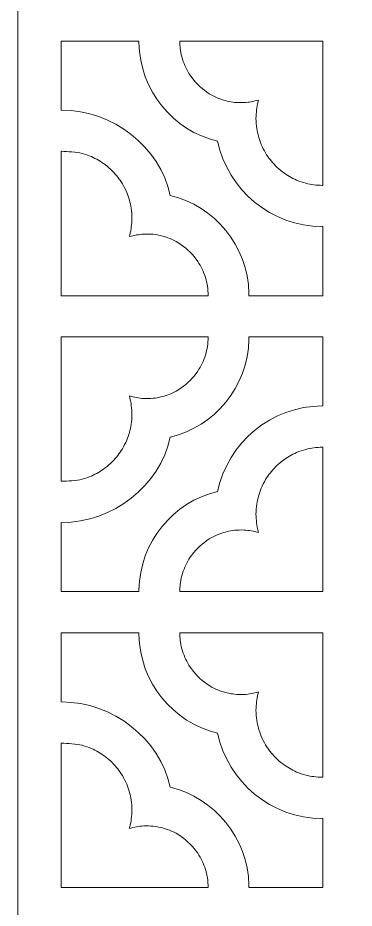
# Model space of a CAD drawing. Header units: centimetres. Extents: x -20.1 to -10.4, y -9.5 to 9.5.
# Drawn here: x -20.102 to -18.445, y 0.616 to 4.998 of the extents above; entities that cross this region are included whole.
import ezdxf

# ---------------------------------------------------------------- set-up
doc = ezdxf.new("R2010")
doc.units = ezdxf.units.CM
doc.header["$MEASUREMENT"] = 0
doc.layers.add('layer 1', color=7, linetype='Continuous')

msp = doc.modelspace()

# ---------------------------------------------------------------- linework, layer by layer
at = {"layer": 'layer 1', "color": 250, "lineweight": 9}
for points, knots in [([(-20.10224, 9.5), (-20.10224, 9.5), (-15.43014, 9.5), (-15.43014, 9.5), (-15.43014, 9.5), (-15.43014, 9.5), (-15.43014, -9.5), (-15.43014, -9.5), (-15.43014, -9.5), (-15.43014, -9.5), (-20.10224, -9.5), (-20.10224, -9.5), (-20.10224, -9.5), (-20.10224, -9.5), (-20.10224, 9.5), (-20.10224, 9.5)], [0, 0, 0, 0, 0.2, 0.2, 0.2, 0.2, 0.4, 0.4, 0.4, 0.4, 0.6, 0.6, 0.6, 0.6, 1, 1, 1, 1]), ([(-18.96352, 3.63053), (-18.96352, 3.63053), (-18.96352, 3.63053), (-18.96352, 3.63053), (-18.96352, 3.63053), (-18.96352, 3.63053), (-18.60055, 3.63053), (-18.60055, 3.63053), (-18.60055, 3.63053), (-18.60055, 3.63053), (-18.60055, 3.97035), (-18.60055, 3.97035), (-18.60055, 3.97035), (-18.6018, 3.97033), (-18.60264, 3.97033), (-18.60279, 3.97033), (-18.60279, 3.97033), (-18.855, 3.97033), (-19.06679, 4.15092), (-19.11817, 4.3907), (-19.11817, 4.3907), (-19.33706, 4.4427), (-19.50155, 4.64011), (-19.5057, 4.87588), (-19.5057, 4.87588), (-19.5057, 4.87702), (-19.50574, 4.88041), (-19.50574, 4.88414), (-19.50574, 4.88414), (-19.50574, 4.88414), (-19.88844, 4.88414), (-19.88844, 4.88414), (-19.88844, 4.88414), (-19.88844, 4.88414), (-19.88844, 4.54429), (-19.88844, 4.54429), (-19.88844, 4.54429), (-19.88731, 4.54429), (-19.88645, 4.54429), (-19.88623, 4.54429), (-19.88623, 4.54429), (-19.63401, 4.54429), (-19.40245, 4.3637), (-19.35104, 4.12393), (-19.35104, 4.12393), (-19.13309, 4.07215), (-18.96906, 3.87616), (-18.96361, 3.64172), (-18.96361, 3.64172), (-18.96357, 3.63984), (-18.96352, 3.63518), (-18.96352, 3.63053)], [0, 0, 0, 0, 0.0714286, 0.0714286, 0.0714286, 0.0714286, 0.1428571, 0.1428571, 0.1428571, 0.1428571, 0.2142857, 0.2142857, 0.2142857, 0.2142857, 0.2857143, 0.2857143, 0.2857143, 0.2857143, 0.3571429, 0.3571429, 0.3571429, 0.3571429, 0.4285714, 0.4285714, 0.4285714, 0.4285714, 0.5, 0.5, 0.5, 0.5, 0.5714286, 0.5714286, 0.5714286, 0.5714286, 0.6428571, 0.6428571, 0.6428571, 0.6428571, 0.7142857, 0.7142857, 0.7142857, 0.7142857, 0.7857143, 0.7857143, 0.7857143, 0.7857143, 0.8571429, 0.8571429, 0.8571429, 0.8571429, 1, 1, 1, 1]), ([(-19.30433, 4.88414), (-19.30433, 4.88414), (-19.30433, 4.88414), (-19.30433, 4.88414), (-19.30433, 4.88414), (-19.3043, 4.87933), (-19.30424, 4.87466), (-19.30418, 4.87286), (-19.30418, 4.87286), (-19.30375, 4.86162), (-19.30283, 4.85035), (-19.30133, 4.83863), (-19.30133, 4.83863), (-19.29868, 4.82361), (-19.29544, 4.80946), (-19.2913, 4.79479), (-19.2913, 4.79479), (-19.28155, 4.76576), (-19.26974, 4.74106), (-19.25336, 4.71527), (-19.25336, 4.71527), (-19.25336, 4.71527), (-19.23588, 4.6917), (-19.23588, 4.6917), (-19.23588, 4.6917), (-19.20928, 4.66064), (-19.18176, 4.63765), (-19.14653, 4.61713), (-19.14653, 4.61713), (-19.13335, 4.61029), (-19.12041, 4.60437), (-19.10665, 4.59886), (-19.10665, 4.59886), (-19.0824, 4.59053), (-19.05978, 4.58529), (-19.03436, 4.582), (-19.03436, 4.582), (-19.01869, 4.58079), (-19.00372, 4.58042), (-18.98802, 4.58082), (-18.98802, 4.58082), (-18.96303, 4.58276), (-18.94059, 4.58669), (-18.9166, 4.59346), (-18.9166, 4.59346), (-18.91735, 4.59083), (-18.91815, 4.58819), (-18.9189, 4.58552), (-18.9189, 4.58552), (-18.92529, 4.55765), (-18.92845, 4.53197), (-18.92915, 4.50337), (-18.92915, 4.50337), (-18.92872, 4.48631), (-18.92755, 4.47011), (-18.92539, 4.45319), (-18.92539, 4.45319), (-18.92053, 4.42577), (-18.9137, 4.40144), (-18.90357, 4.37553), (-18.90357, 4.37553), (-18.89695, 4.36077), (-18.88995, 4.34698), (-18.88193, 4.33293), (-18.88193, 4.33293), (-18.86729, 4.30989), (-18.85198, 4.2902), (-18.83329, 4.27038), (-18.83329, 4.27038), (-18.82169, 4.25921), (-18.81011, 4.24906), (-18.79753, 4.23907), (-18.79753, 4.23907), (-18.77542, 4.22316), (-18.75397, 4.21065), (-18.72925, 4.19933), (-18.72925, 4.19933), (-18.71422, 4.19332), (-18.69962, 4.18831), (-18.68405, 4.18384), (-18.68405, 4.18384), (-18.65648, 4.17737), (-18.63107, 4.17419), (-18.60279, 4.17346), (-18.60279, 4.17346), (-18.60266, 4.17346), (-18.60182, 4.17347), (-18.60055, 4.17347), (-18.60055, 4.17347), (-18.60055, 4.17347), (-18.60055, 4.88414), (-18.60055, 4.88414), (-18.60055, 4.88414), (-18.60055, 4.88414), (-19.30433, 4.88414), (-19.30433, 4.88414)], [0, 0, 0, 0, 0.04, 0.04, 0.04, 0.04, 0.08, 0.08, 0.08, 0.08, 0.12, 0.12, 0.12, 0.12, 0.16, 0.16, 0.16, 0.16, 0.2, 0.2, 0.2, 0.2, 0.24, 0.24, 0.24, 0.24, 0.28, 0.28, 0.28, 0.28, 0.32, 0.32, 0.32, 0.32, 0.36, 0.36, 0.36, 0.36, 0.4, 0.4, 0.4, 0.4, 0.44, 0.44, 0.44, 0.44, 0.48, 0.48, 0.48, 0.48, 0.52, 0.52, 0.52, 0.52, 0.56, 0.56, 0.56, 0.56, 0.6, 0.6, 0.6, 0.6, 0.64, 0.64, 0.64, 0.64, 0.68, 0.68, 0.68, 0.68, 0.72, 0.72, 0.72, 0.72, 0.76, 0.76, 0.76, 0.76, 0.8, 0.8, 0.8, 0.8, 0.84, 0.84, 0.84, 0.84, 0.88, 0.88, 0.88, 0.88, 0.92, 0.92, 0.92, 0.92, 1, 1, 1, 1]), ([(-19.88844, 3.63053), (-19.88844, 3.63053), (-19.88844, 3.63053), (-19.88844, 3.63053), (-19.88844, 3.63053), (-19.88844, 3.63053), (-19.1649, 3.63053), (-19.1649, 3.63053), (-19.1649, 3.63053), (-19.165, 3.63609), (-19.16506, 3.64199), (-19.16518, 3.64457), (-19.16518, 3.64457), (-19.16563, 3.65488), (-19.16654, 3.66525), (-19.16789, 3.67599), (-19.16789, 3.67599), (-19.17056, 3.69099), (-19.17378, 3.70517), (-19.17794, 3.71983), (-19.17794, 3.71983), (-19.18768, 3.74885), (-19.19947, 3.77357), (-19.21586, 3.79935), (-19.21586, 3.79935), (-19.21586, 3.79935), (-19.23332, 3.82293), (-19.23332, 3.82293), (-19.23332, 3.82293), (-19.25994, 3.85398), (-19.28747, 3.87698), (-19.3227, 3.89749), (-19.3227, 3.89749), (-19.33589, 3.90434), (-19.34877, 3.91025), (-19.36258, 3.91576), (-19.36258, 3.91576), (-19.38682, 3.92408), (-19.40946, 3.92933), (-19.43485, 3.93261), (-19.43485, 3.93261), (-19.45052, 3.93383), (-19.46549, 3.9342), (-19.48123, 3.93379), (-19.48123, 3.93379), (-19.50623, 3.93186), (-19.52862, 3.92793), (-19.55265, 3.92116), (-19.55265, 3.92116), (-19.55183, 3.92378), (-19.55108, 3.92643), (-19.55032, 3.92909), (-19.55032, 3.92909), (-19.54395, 3.95697), (-19.54079, 3.98265), (-19.54007, 4.01126), (-19.54007, 4.01126), (-19.54046, 4.0283), (-19.54171, 4.04451), (-19.54384, 4.06143), (-19.54384, 4.06143), (-19.54871, 4.08886), (-19.55553, 4.11318), (-19.56567, 4.13909), (-19.56567, 4.13909), (-19.57227, 4.15385), (-19.57929, 4.16765), (-19.58728, 4.1817), (-19.58728, 4.1817), (-19.60193, 4.20474), (-19.61727, 4.22442), (-19.63596, 4.24424), (-19.63596, 4.24424), (-19.64755, 4.25539), (-19.65911, 4.26556), (-19.67169, 4.27556), (-19.67169, 4.27556), (-19.69382, 4.29147), (-19.71527, 4.30396), (-19.73994, 4.31529), (-19.73994, 4.31529), (-19.75502, 4.32129), (-19.76962, 4.32631), (-19.78519, 4.33078), (-19.78519, 4.33078), (-19.81276, 4.33725), (-19.85794, 4.34043), (-19.88623, 4.34116), (-19.88623, 4.34116), (-19.88645, 4.34116), (-19.88731, 4.34115), (-19.88844, 4.34114), (-19.88844, 4.34114), (-19.88844, 4.34114), (-19.88844, 3.63053), (-19.88844, 3.63053)], [0, 0, 0, 0, 0.04, 0.04, 0.04, 0.04, 0.08, 0.08, 0.08, 0.08, 0.12, 0.12, 0.12, 0.12, 0.16, 0.16, 0.16, 0.16, 0.2, 0.2, 0.2, 0.2, 0.24, 0.24, 0.24, 0.24, 0.28, 0.28, 0.28, 0.28, 0.32, 0.32, 0.32, 0.32, 0.36, 0.36, 0.36, 0.36, 0.4, 0.4, 0.4, 0.4, 0.44, 0.44, 0.44, 0.44, 0.48, 0.48, 0.48, 0.48, 0.52, 0.52, 0.52, 0.52, 0.56, 0.56, 0.56, 0.56, 0.6, 0.6, 0.6, 0.6, 0.64, 0.64, 0.64, 0.64, 0.68, 0.68, 0.68, 0.68, 0.72, 0.72, 0.72, 0.72, 0.76, 0.76, 0.76, 0.76, 0.8, 0.8, 0.8, 0.8, 0.84, 0.84, 0.84, 0.84, 0.88, 0.88, 0.88, 0.88, 0.92, 0.92, 0.92, 0.92, 1, 1, 1, 1]), ([(-19.88844, 3.42747), (-19.88844, 3.42747), (-19.88844, 3.42747), (-19.88844, 3.42747), (-19.88844, 3.42747), (-19.88844, 3.42747), (-19.1649, 3.42747), (-19.1649, 3.42747), (-19.1649, 3.42747), (-19.165, 3.4219), (-19.16506, 3.41599), (-19.16518, 3.41341), (-19.16518, 3.41341), (-19.16563, 3.40311), (-19.16654, 3.39273), (-19.16789, 3.38199), (-19.16789, 3.38199), (-19.17056, 3.36699), (-19.17378, 3.35282), (-19.17794, 3.33815), (-19.17794, 3.33815), (-19.18768, 3.30913), (-19.19947, 3.28443), (-19.21586, 3.25864), (-19.21586, 3.25864), (-19.21586, 3.25864), (-19.23332, 3.23506), (-19.23332, 3.23506), (-19.23332, 3.23506), (-19.25994, 3.20401), (-19.28747, 3.18101), (-19.3227, 3.16049), (-19.3227, 3.16049), (-19.33589, 3.15365), (-19.34877, 3.14773), (-19.36258, 3.14223), (-19.36258, 3.14223), (-19.38682, 3.1339), (-19.40946, 3.12865), (-19.43485, 3.12538), (-19.43485, 3.12538), (-19.45052, 3.12416), (-19.46549, 3.12379), (-19.48123, 3.12419), (-19.48123, 3.12419), (-19.50623, 3.12612), (-19.52862, 3.13006), (-19.55265, 3.13683), (-19.55265, 3.13683), (-19.55183, 3.1342), (-19.55108, 3.13155), (-19.55032, 3.12889), (-19.55032, 3.12889), (-19.54395, 3.10101), (-19.54079, 3.07533), (-19.54007, 3.04672), (-19.54007, 3.04672), (-19.54046, 3.02968), (-19.54171, 3.01348), (-19.54384, 2.99655), (-19.54384, 2.99655), (-19.54871, 2.96913), (-19.55553, 2.9448), (-19.56567, 2.9189), (-19.56567, 2.9189), (-19.57227, 2.90413), (-19.57929, 2.89034), (-19.58728, 2.87629), (-19.58728, 2.87629), (-19.60193, 2.85324), (-19.61727, 2.83356), (-19.63596, 2.81374), (-19.63596, 2.81374), (-19.64755, 2.80259), (-19.65911, 2.79244), (-19.67169, 2.78243), (-19.67169, 2.78243), (-19.69382, 2.76652), (-19.71527, 2.75402), (-19.73994, 2.74269), (-19.73994, 2.74269), (-19.75502, 2.73669), (-19.76962, 2.73167), (-19.78519, 2.7272), (-19.78519, 2.7272), (-19.81276, 2.72074), (-19.85794, 2.71755), (-19.88623, 2.71682), (-19.88623, 2.71682), (-19.88645, 2.71683), (-19.88731, 2.71683), (-19.88844, 2.71684), (-19.88844, 2.71684), (-19.88844, 2.71684), (-19.88844, 3.42747), (-19.88844, 3.42747)], [0, 0, 0, 0, 0.04, 0.04, 0.04, 0.04, 0.08, 0.08, 0.08, 0.08, 0.12, 0.12, 0.12, 0.12, 0.16, 0.16, 0.16, 0.16, 0.2, 0.2, 0.2, 0.2, 0.24, 0.24, 0.24, 0.24, 0.28, 0.28, 0.28, 0.28, 0.32, 0.32, 0.32, 0.32, 0.36, 0.36, 0.36, 0.36, 0.4, 0.4, 0.4, 0.4, 0.44, 0.44, 0.44, 0.44, 0.48, 0.48, 0.48, 0.48, 0.52, 0.52, 0.52, 0.52, 0.56, 0.56, 0.56, 0.56, 0.6, 0.6, 0.6, 0.6, 0.64, 0.64, 0.64, 0.64, 0.68, 0.68, 0.68, 0.68, 0.72, 0.72, 0.72, 0.72, 0.76, 0.76, 0.76, 0.76, 0.8, 0.8, 0.8, 0.8, 0.84, 0.84, 0.84, 0.84, 0.88, 0.88, 0.88, 0.88, 0.92, 0.92, 0.92, 0.92, 1, 1, 1, 1]), ([(-18.96352, 3.42747), (-18.96352, 3.42747), (-18.96352, 3.42747), (-18.96352, 3.42747), (-18.96352, 3.42747), (-18.96352, 3.42747), (-18.60055, 3.42747), (-18.60055, 3.42747), (-18.60055, 3.42747), (-18.60055, 3.42747), (-18.60055, 3.08765), (-18.60055, 3.08765), (-18.60055, 3.08765), (-18.6018, 3.08765), (-18.60264, 3.08765), (-18.60279, 3.08765), (-18.60279, 3.08765), (-18.855, 3.08765), (-19.06679, 2.90706), (-19.11817, 2.66728), (-19.11817, 2.66728), (-19.33706, 2.61528), (-19.50155, 2.41787), (-19.5057, 2.18211), (-19.5057, 2.18211), (-19.5057, 2.18096), (-19.50574, 2.17758), (-19.50574, 2.17384), (-19.50574, 2.17384), (-19.50574, 2.17384), (-19.88844, 2.17384), (-19.88844, 2.17384), (-19.88844, 2.17384), (-19.88844, 2.17384), (-19.88844, 2.5137), (-19.88844, 2.5137), (-19.88844, 2.5137), (-19.88731, 2.5137), (-19.88645, 2.5137), (-19.88623, 2.5137), (-19.88623, 2.5137), (-19.63401, 2.5137), (-19.40245, 2.69428), (-19.35104, 2.93407), (-19.35104, 2.93407), (-19.13309, 2.98585), (-18.96906, 3.18182), (-18.96361, 3.41628), (-18.96361, 3.41628), (-18.96357, 3.41814), (-18.96352, 3.42282), (-18.96352, 3.42747)], [0, 0, 0, 0, 0.0714286, 0.0714286, 0.0714286, 0.0714286, 0.1428571, 0.1428571, 0.1428571, 0.1428571, 0.2142857, 0.2142857, 0.2142857, 0.2142857, 0.2857143, 0.2857143, 0.2857143, 0.2857143, 0.3571429, 0.3571429, 0.3571429, 0.3571429, 0.4285714, 0.4285714, 0.4285714, 0.4285714, 0.5, 0.5, 0.5, 0.5, 0.5714286, 0.5714286, 0.5714286, 0.5714286, 0.6428571, 0.6428571, 0.6428571, 0.6428571, 0.7142857, 0.7142857, 0.7142857, 0.7142857, 0.7857143, 0.7857143, 0.7857143, 0.7857143, 0.8571429, 0.8571429, 0.8571429, 0.8571429, 1, 1, 1, 1]), ([(-19.30433, 2.17384), (-19.30433, 2.17384), (-19.30433, 2.17384), (-19.30433, 2.17384), (-19.30433, 2.17384), (-19.3043, 2.17865), (-19.30424, 2.18334), (-19.30418, 2.18513), (-19.30418, 2.18513), (-19.30375, 2.19636), (-19.30283, 2.20764), (-19.30133, 2.21935), (-19.30133, 2.21935), (-19.29868, 2.23437), (-19.29544, 2.24853), (-19.2913, 2.26319), (-19.2913, 2.26319), (-19.28155, 2.29222), (-19.26974, 2.31692), (-19.25336, 2.34271), (-19.25336, 2.34271), (-19.25336, 2.34271), (-19.23588, 2.36629), (-19.23588, 2.36629), (-19.23588, 2.36629), (-19.20928, 2.39734), (-19.18176, 2.42035), (-19.14653, 2.44086), (-19.14653, 2.44086), (-19.13335, 2.4477), (-19.12041, 2.45362), (-19.10665, 2.45912), (-19.10665, 2.45912), (-19.0824, 2.46745), (-19.05978, 2.4727), (-19.03436, 2.47598), (-19.03436, 2.47598), (-19.01869, 2.47719), (-19.00372, 2.47756), (-18.98802, 2.47716), (-18.98802, 2.47716), (-18.96303, 2.47523), (-18.94059, 2.4713), (-18.9166, 2.46453), (-18.9166, 2.46453), (-18.91735, 2.46715), (-18.91815, 2.4698), (-18.9189, 2.47247), (-18.9189, 2.47247), (-18.92529, 2.50034), (-18.92845, 2.52602), (-18.92915, 2.55462), (-18.92915, 2.55462), (-18.92872, 2.57167), (-18.92755, 2.58787), (-18.92539, 2.60481), (-18.92539, 2.60481), (-18.92053, 2.63222), (-18.9137, 2.65654), (-18.90357, 2.68246), (-18.90357, 2.68246), (-18.89695, 2.69723), (-18.88995, 2.71101), (-18.88193, 2.72506), (-18.88193, 2.72506), (-18.86729, 2.7481), (-18.85198, 2.76779), (-18.83329, 2.7876), (-18.83329, 2.7876), (-18.82169, 2.79877), (-18.81011, 2.80892), (-18.79753, 2.81892), (-18.79753, 2.81892), (-18.77542, 2.83483), (-18.75397, 2.84733), (-18.72925, 2.85865), (-18.72925, 2.85865), (-18.71422, 2.86467), (-18.69962, 2.86968), (-18.68405, 2.87415), (-18.68405, 2.87415), (-18.65648, 2.88061), (-18.63107, 2.8838), (-18.60279, 2.88452), (-18.60279, 2.88452), (-18.60266, 2.88452), (-18.60182, 2.88452), (-18.60055, 2.88452), (-18.60055, 2.88452), (-18.60055, 2.88452), (-18.60055, 2.17384), (-18.60055, 2.17384), (-18.60055, 2.17384), (-18.60055, 2.17384), (-19.30433, 2.17384), (-19.30433, 2.17384)], [0, 0, 0, 0, 0.04, 0.04, 0.04, 0.04, 0.08, 0.08, 0.08, 0.08, 0.12, 0.12, 0.12, 0.12, 0.16, 0.16, 0.16, 0.16, 0.2, 0.2, 0.2, 0.2, 0.24, 0.24, 0.24, 0.24, 0.28, 0.28, 0.28, 0.28, 0.32, 0.32, 0.32, 0.32, 0.36, 0.36, 0.36, 0.36, 0.4, 0.4, 0.4, 0.4, 0.44, 0.44, 0.44, 0.44, 0.48, 0.48, 0.48, 0.48, 0.52, 0.52, 0.52, 0.52, 0.56, 0.56, 0.56, 0.56, 0.6, 0.6, 0.6, 0.6, 0.64, 0.64, 0.64, 0.64, 0.68, 0.68, 0.68, 0.68, 0.72, 0.72, 0.72, 0.72, 0.76, 0.76, 0.76, 0.76, 0.8, 0.8, 0.8, 0.8, 0.84, 0.84, 0.84, 0.84, 0.88, 0.88, 0.88, 0.88, 0.92, 0.92, 0.92, 0.92, 1, 1, 1, 1]), ([(-18.96352, 0.71717), (-18.96352, 0.71717), (-18.96352, 0.71717), (-18.96352, 0.71717), (-18.96352, 0.71717), (-18.96352, 0.71717), (-18.60055, 0.71717), (-18.60055, 0.71717), (-18.60055, 0.71717), (-18.60055, 0.71717), (-18.60055, 1.05697), (-18.60055, 1.05697), (-18.60055, 1.05697), (-18.6018, 1.05697), (-18.60264, 1.05697), (-18.60279, 1.05697), (-18.60279, 1.05697), (-18.855, 1.05697), (-19.06679, 1.23756), (-19.11817, 1.47734), (-19.11817, 1.47734), (-19.33706, 1.52934), (-19.50155, 1.72676), (-19.5057, 1.96251), (-19.5057, 1.96251), (-19.5057, 1.96367), (-19.50574, 1.96705), (-19.50574, 1.97078), (-19.50574, 1.97078), (-19.50574, 1.97078), (-19.88844, 1.97078), (-19.88844, 1.97078), (-19.88844, 1.97078), (-19.88844, 1.97078), (-19.88844, 1.63092), (-19.88844, 1.63092), (-19.88844, 1.63092), (-19.88731, 1.63092), (-19.88645, 1.63093), (-19.88623, 1.63093), (-19.88623, 1.63093), (-19.63401, 1.63093), (-19.40245, 1.45034), (-19.35104, 1.21056), (-19.35104, 1.21056), (-19.13309, 1.15878), (-18.96906, 0.96281), (-18.96361, 0.72835), (-18.96361, 0.72835), (-18.96357, 0.72649), (-18.96352, 0.72181), (-18.96352, 0.71717)], [0, 0, 0, 0, 0.0714286, 0.0714286, 0.0714286, 0.0714286, 0.1428571, 0.1428571, 0.1428571, 0.1428571, 0.2142857, 0.2142857, 0.2142857, 0.2142857, 0.2857143, 0.2857143, 0.2857143, 0.2857143, 0.3571429, 0.3571429, 0.3571429, 0.3571429, 0.4285714, 0.4285714, 0.4285714, 0.4285714, 0.5, 0.5, 0.5, 0.5, 0.5714286, 0.5714286, 0.5714286, 0.5714286, 0.6428571, 0.6428571, 0.6428571, 0.6428571, 0.7142857, 0.7142857, 0.7142857, 0.7142857, 0.7857143, 0.7857143, 0.7857143, 0.7857143, 0.8571429, 0.8571429, 0.8571429, 0.8571429, 1, 1, 1, 1]), ([(-19.30433, 1.97078), (-19.30433, 1.97078), (-19.30433, 1.97078), (-19.30433, 1.97078), (-19.30433, 1.97078), (-19.3043, 1.96597), (-19.30424, 1.96129), (-19.30418, 1.9595), (-19.30418, 1.9595), (-19.30375, 1.94827), (-19.30283, 1.93699), (-19.30133, 1.92527), (-19.30133, 1.92527), (-19.29868, 1.91026), (-19.29544, 1.8961), (-19.2913, 1.88143), (-19.2913, 1.88143), (-19.28155, 1.8524), (-19.26974, 1.8277), (-19.25336, 1.8019), (-19.25336, 1.8019), (-19.25336, 1.8019), (-19.23588, 1.77834), (-19.23588, 1.77834), (-19.23588, 1.77834), (-19.20928, 1.74728), (-19.18176, 1.72428), (-19.14653, 1.70376), (-19.14653, 1.70376), (-19.13335, 1.69692), (-19.12041, 1.69101), (-19.10665, 1.6855), (-19.10665, 1.6855), (-19.0824, 1.67719), (-19.05978, 1.67193), (-19.03436, 1.66865), (-19.03436, 1.66865), (-19.01869, 1.66744), (-19.00372, 1.66706), (-18.98802, 1.66747), (-18.98802, 1.66747), (-18.96303, 1.6694), (-18.94059, 1.67333), (-18.9166, 1.6801), (-18.9166, 1.6801), (-18.91735, 1.67747), (-18.91815, 1.67482), (-18.9189, 1.67215), (-18.9189, 1.67215), (-18.92529, 1.64429), (-18.92845, 1.6186), (-18.92915, 1.59), (-18.92915, 1.59), (-18.92872, 1.57295), (-18.92755, 1.55675), (-18.92539, 1.53983), (-18.92539, 1.53983), (-18.92053, 1.5124), (-18.9137, 1.48808), (-18.90357, 1.46217), (-18.90357, 1.46217), (-18.89695, 1.4474), (-18.88995, 1.43361), (-18.88193, 1.41957), (-18.88193, 1.41957), (-18.86729, 1.39652), (-18.85198, 1.37684), (-18.83329, 1.35702), (-18.83329, 1.35702), (-18.82169, 1.34586), (-18.81011, 1.3357), (-18.79753, 1.32571), (-18.79753, 1.32571), (-18.77542, 1.30979), (-18.75397, 1.2973), (-18.72925, 1.28597), (-18.72925, 1.28597), (-18.71422, 1.27996), (-18.69962, 1.27495), (-18.68405, 1.27047), (-18.68405, 1.27047), (-18.65648, 1.26401), (-18.63107, 1.26082), (-18.60279, 1.2601), (-18.60279, 1.2601), (-18.60266, 1.26011), (-18.60182, 1.26011), (-18.60055, 1.26011), (-18.60055, 1.26011), (-18.60055, 1.26011), (-18.60055, 1.97078), (-18.60055, 1.97078), (-18.60055, 1.97078), (-18.60055, 1.97078), (-19.30433, 1.97078), (-19.30433, 1.97078)], [0, 0, 0, 0, 0.04, 0.04, 0.04, 0.04, 0.08, 0.08, 0.08, 0.08, 0.12, 0.12, 0.12, 0.12, 0.16, 0.16, 0.16, 0.16, 0.2, 0.2, 0.2, 0.2, 0.24, 0.24, 0.24, 0.24, 0.28, 0.28, 0.28, 0.28, 0.32, 0.32, 0.32, 0.32, 0.36, 0.36, 0.36, 0.36, 0.4, 0.4, 0.4, 0.4, 0.44, 0.44, 0.44, 0.44, 0.48, 0.48, 0.48, 0.48, 0.52, 0.52, 0.52, 0.52, 0.56, 0.56, 0.56, 0.56, 0.6, 0.6, 0.6, 0.6, 0.64, 0.64, 0.64, 0.64, 0.68, 0.68, 0.68, 0.68, 0.72, 0.72, 0.72, 0.72, 0.76, 0.76, 0.76, 0.76, 0.8, 0.8, 0.8, 0.8, 0.84, 0.84, 0.84, 0.84, 0.88, 0.88, 0.88, 0.88, 0.92, 0.92, 0.92, 0.92, 1, 1, 1, 1]), ([(-19.88844, 0.71717), (-19.88844, 0.71717), (-19.88844, 0.71717), (-19.88844, 0.71717), (-19.88844, 0.71717), (-19.88844, 0.71717), (-19.1649, 0.71717), (-19.1649, 0.71717), (-19.1649, 0.71717), (-19.165, 0.72273), (-19.16506, 0.72863), (-19.16518, 0.7312), (-19.16518, 0.7312), (-19.16563, 0.74152), (-19.16654, 0.75189), (-19.16789, 0.76264), (-19.16789, 0.76264), (-19.17056, 0.77764), (-19.17378, 0.7918), (-19.17794, 0.80647), (-19.17794, 0.80647), (-19.18768, 0.8355), (-19.19947, 0.8602), (-19.21586, 0.886), (-19.21586, 0.886), (-19.21586, 0.886), (-19.23332, 0.90957), (-19.23332, 0.90957), (-19.23332, 0.90957), (-19.25994, 0.94061), (-19.28747, 0.96362), (-19.3227, 0.98413), (-19.3227, 0.98413), (-19.33589, 0.99098), (-19.34877, 0.99689), (-19.36258, 1.00239), (-19.36258, 1.00239), (-19.38682, 1.01072), (-19.40946, 1.01597), (-19.43485, 1.01925), (-19.43485, 1.01925), (-19.45052, 1.02046), (-19.46549, 1.02084), (-19.48123, 1.02043), (-19.48123, 1.02043), (-19.50623, 1.0185), (-19.52862, 1.01458), (-19.55265, 1.00781), (-19.55265, 1.00781), (-19.55183, 1.01042), (-19.55108, 1.01307), (-19.55032, 1.01575), (-19.55032, 1.01575), (-19.54395, 1.04361), (-19.54079, 1.0693), (-19.54007, 1.0979), (-19.54007, 1.0979), (-19.54046, 1.11494), (-19.54171, 1.13115), (-19.54384, 1.14807), (-19.54384, 1.14807), (-19.54871, 1.1755), (-19.55553, 1.19983), (-19.56567, 1.22573), (-19.56567, 1.22573), (-19.57227, 1.2405), (-19.57929, 1.25428), (-19.58728, 1.26833), (-19.58728, 1.26833), (-19.60193, 1.29137), (-19.61727, 1.31106), (-19.63596, 1.33089), (-19.63596, 1.33089), (-19.64755, 1.34204), (-19.65911, 1.3522), (-19.67169, 1.36219), (-19.67169, 1.36219), (-19.69382, 1.3781), (-19.71527, 1.3906), (-19.73994, 1.40193), (-19.73994, 1.40193), (-19.75502, 1.40794), (-19.76962, 1.41295), (-19.78519, 1.41743), (-19.78519, 1.41743), (-19.81276, 1.42388), (-19.85794, 1.42708), (-19.88623, 1.4278), (-19.88623, 1.4278), (-19.88645, 1.4278), (-19.88731, 1.42779), (-19.88844, 1.42778), (-19.88844, 1.42778), (-19.88844, 1.42778), (-19.88844, 0.71717), (-19.88844, 0.71717)], [0, 0, 0, 0, 0.04, 0.04, 0.04, 0.04, 0.08, 0.08, 0.08, 0.08, 0.12, 0.12, 0.12, 0.12, 0.16, 0.16, 0.16, 0.16, 0.2, 0.2, 0.2, 0.2, 0.24, 0.24, 0.24, 0.24, 0.28, 0.28, 0.28, 0.28, 0.32, 0.32, 0.32, 0.32, 0.36, 0.36, 0.36, 0.36, 0.4, 0.4, 0.4, 0.4, 0.44, 0.44, 0.44, 0.44, 0.48, 0.48, 0.48, 0.48, 0.52, 0.52, 0.52, 0.52, 0.56, 0.56, 0.56, 0.56, 0.6, 0.6, 0.6, 0.6, 0.64, 0.64, 0.64, 0.64, 0.68, 0.68, 0.68, 0.68, 0.72, 0.72, 0.72, 0.72, 0.76, 0.76, 0.76, 0.76, 0.8, 0.8, 0.8, 0.8, 0.84, 0.84, 0.84, 0.84, 0.88, 0.88, 0.88, 0.88, 0.92, 0.92, 0.92, 0.92, 1, 1, 1, 1])]:
    msp.add_open_spline(points, degree=3, knots=knots, dxfattribs=at)

doc.saveas('drawing.dxf')
